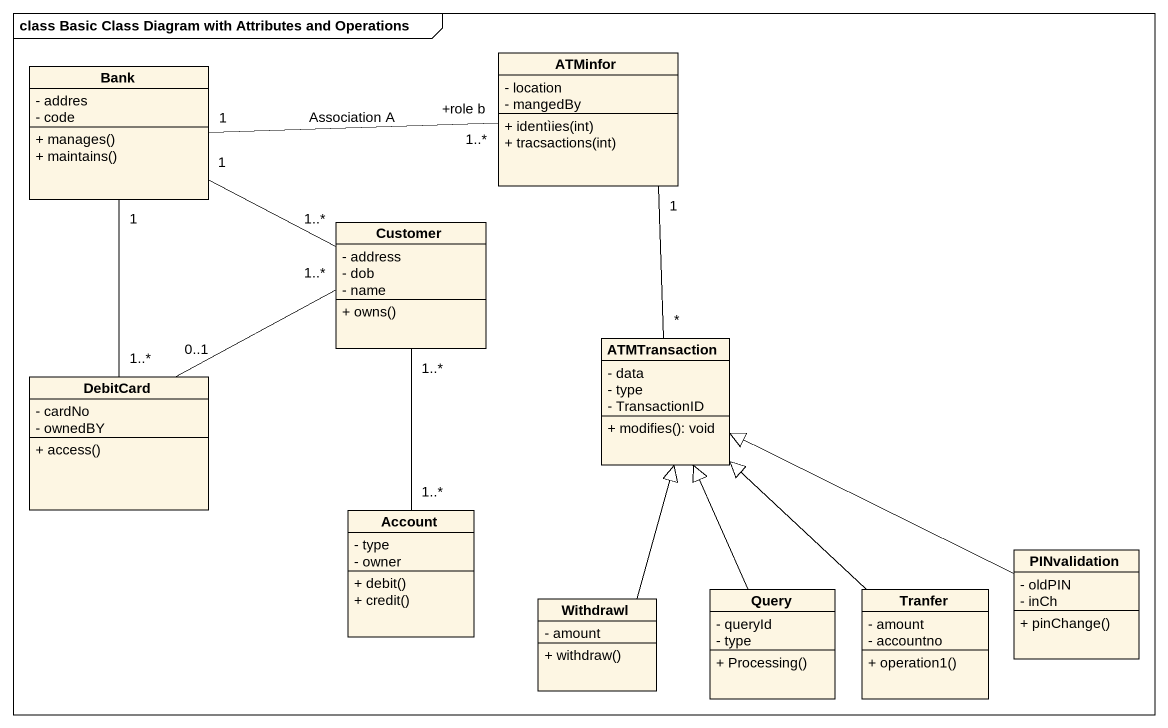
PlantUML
@startuml
mainframe class Basic Class Diagram with Attributes and Operations
hide circle
hide empty members
skinparam classAttributeIconSize 0
class Bank {
  - addres
  - code
  + manages()
  + maintains()
}
class ATMinfor {
  - location
  - mangedBy
  + identìies(int)
  + tracsactions(int)
}
class Customer {
  - address
  - dob
  - name
  + owns()
}
class DebitCard {
  - cardNo
  - ownedBY
  + access()
}
class ATMTransaction {
  - data
  - type
  - TransactionID
  + modifies(): void
}
class Account {
  - type
  - owner
  + debit()
  + credit()
}
class PINvalidation {
  - oldPIN
  - inCh
  + pinChange()
}
class Withdrawl {
  - amount
  + withdraw()
}
class Query {
  - queryId
  - type
  + Processing()
}
class Tranfer {
  - amount
  - accountno
  + operation1()
}
Bank "1" -right- "+role b\n1..*" ATMinfor : Association A
Bank "1" -right- "1..*" Customer
Bank "1" -- "1..*" DebitCard
ATMinfor "1" -- "*" ATMTransaction
Customer "1..*" -- "1..*" Account
DebitCard "0..1" -right- "1..*" Customer
PINvalidation -left-|> ATMTransaction
Withdrawl -up-|> ATMTransaction
Query -up-|> ATMTransaction
Tranfer -up-|> ATMTransaction
@enduml
